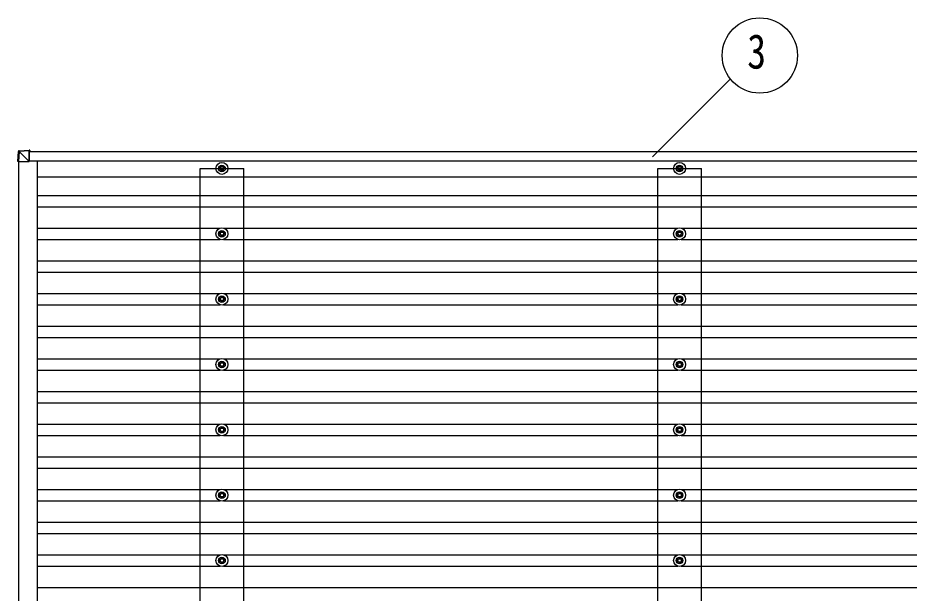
# Model space of a CAD drawing. Units: millimetres, scale not verified. Extents: x -16820 to 16820, y -11880 to 11880.
# Drawn here: x -1795 to 932, y 5411 to 7172 of the extents above; entities that cross this region are included whole.
import ezdxf
from ezdxf.enums import TextEntityAlignment as Align

# ---------------------------------------------------------------- set-up
doc = ezdxf.new("R2010")
doc.units = ezdxf.units.MM
doc.header["$LTSCALE"] = 60
for name, color, linetype in [('0-4_YKK_13', 4, 'Continuous'), ('0-5_YKK_A1', 4, 'Continuous'), ('0-6_YKK_D', 6, 'Continuous')]:
    doc.layers.add(name, color=color, linetype=linetype)
doc.styles.add('ＭＳ ゴシック', font='')
doc.styles.get('ＭＳ ゴシック').set_extended_font_data('MS Gothic')

msp = doc.modelspace()

# ---------------------------------------------------------------- linework, layer by layer
at = {"layer": '0-4_YKK_13'}
for p, q in [((-1794.95, 6732.7), (-1793.08, 6763.25)), ((-1791.22, 6763.13), (-1793.08, 6732.7)), ((-1791.21, 6765.13), (-1760.65, 6767)), ((-1760.68, 6765.1), (-1791.17, 6763.23)), ((-1760.7, 6732.7), (-1791.12, 6763.14)), ((-1760.68, 6765.1), (-1760.7, 6732.7)), ((-1760.67, 6732.72), (-1760.64, 6764.02)), ((-1758.58, 6767), (-1760.65, 6767)), ((-1760.64, 6764.5), (-1758.61, 6764.5)), ((-1760.64, 6764.37), (-1758.61, 6764.5)), ((-1758.6, 6764.03), (-1760.64, 6763.9)), ((-1760.64, 6763.7), (-1758.57, 6763.7)), ((-1758.6, 6763.7), (-1758.6, 6764.03)), ((-1758.57, 6766.06), (-1758.57, 6763.7)), ((-1793.08, 6732.7), (-1794.95, 6732.7)), ((-1793.08, 6732.7), (-1760.7, 6732.7)), ((-1176.05, 6712.93), (-1180.47, 6712.93)), ((-1176.05, 6709.43), (-1180.47, 6709.43)), ((-1172.22, 6721.18), (-1172.22, 6716.76)), ((-1168.72, 6721.18), (-1168.72, 6716.76)), ((-1160.47, 6712.93), (-1164.89, 6712.93)), ((-1160.47, 6709.43), (-1164.89, 6709.43)), ((223.95, 6712.93), (219.53, 6712.93)), ((223.95, 6709.43), (219.53, 6709.43)), ((227.78, 6721.18), (227.78, 6716.76)), ((231.28, 6721.18), (231.28, 6716.76)), ((239.53, 6712.93), (235.11, 6712.93)), ((239.53, 6709.43), (235.11, 6709.43)), ((-1172.22, 6705.6), (-1172.22, 6701.18)), ((-1168.72, 6705.6), (-1168.72, 6701.18)), ((227.78, 6705.6), (227.78, 6701.18)), ((231.28, 6705.6), (231.28, 6701.18)), ((-1172.22, 6521.18), (-1172.22, 6516.77)), ((-1168.72, 6521.18), (-1168.72, 6516.77)), ((227.78, 6521.18), (227.78, 6516.77)), ((231.28, 6521.18), (231.28, 6516.77)), ((-1176.05, 6512.93), (-1180.47, 6512.93)), ((-1176.05, 6509.43), (-1180.47, 6509.43)), ((-1172.22, 6505.6), (-1172.22, 6501.19)), ((-1168.72, 6505.6), (-1168.72, 6501.19)), ((-1160.47, 6512.93), (-1164.89, 6512.93)), ((-1160.47, 6509.43), (-1164.89, 6509.43)), ((223.95, 6512.93), (219.53, 6512.93)), ((223.95, 6509.43), (219.53, 6509.43)), ((227.78, 6505.6), (227.78, 6501.19)), ((231.28, 6505.6), (231.28, 6501.19)), ((239.53, 6512.93), (235.11, 6512.93)), ((239.53, 6509.43), (235.11, 6509.43)), ((-1176.05, 6312.93), (-1180.47, 6312.93)), ((-1176.05, 6309.43), (-1180.47, 6309.43)), ((-1172.22, 6321.18), (-1172.22, 6316.77)), ((-1172.22, 6305.6), (-1172.22, 6301.19)), ((-1168.72, 6321.18), (-1168.72, 6316.77)), ((-1168.72, 6305.6), (-1168.72, 6301.19)), ((-1160.47, 6312.93), (-1164.89, 6312.93)), ((-1160.47, 6309.43), (-1164.89, 6309.43)), ((223.95, 6312.93), (219.53, 6312.93)), ((223.95, 6309.43), (219.53, 6309.43)), ((227.78, 6321.18), (227.78, 6316.77)), ((227.78, 6305.6), (227.78, 6301.19)), ((231.28, 6321.18), (231.28, 6316.77)), ((231.28, 6305.6), (231.28, 6301.19)), ((239.53, 6312.93), (235.11, 6312.93)), ((239.53, 6309.43), (235.11, 6309.43)), ((-1176.05, 6112.93), (-1180.47, 6112.93)), ((-1176.05, 6109.43), (-1180.47, 6109.43)), ((-1172.22, 6121.18), (-1172.22, 6116.77)), ((-1168.72, 6121.18), (-1168.72, 6116.77)), ((-1160.47, 6112.93), (-1164.89, 6112.93)), ((-1160.47, 6109.43), (-1164.89, 6109.43)), ((223.95, 6112.93), (219.53, 6112.93)), ((223.95, 6109.43), (219.53, 6109.43)), ((227.78, 6121.18), (227.78, 6116.77)), ((231.28, 6121.18), (231.28, 6116.77)), ((239.53, 6112.93), (235.11, 6112.93)), ((239.53, 6109.43), (235.11, 6109.43)), ((-1172.22, 6105.6), (-1172.22, 6101.19)), ((-1168.72, 6105.6), (-1168.72, 6101.19)), ((227.78, 6105.6), (227.78, 6101.19)), ((231.28, 6105.6), (231.28, 6101.19)), ((-1172.22, 5921.18), (-1172.22, 5916.77)), ((-1168.72, 5921.18), (-1168.72, 5916.77)), ((227.78, 5921.18), (227.78, 5916.77)), ((231.28, 5921.18), (231.28, 5916.77)), ((-1176.05, 5912.93), (-1180.47, 5912.93)), ((-1176.05, 5909.43), (-1180.47, 5909.43)), ((-1172.22, 5905.6), (-1172.22, 5901.19)), ((-1168.72, 5905.6), (-1168.72, 5901.19)), ((-1160.47, 5912.93), (-1164.89, 5912.93)), ((-1160.47, 5909.43), (-1164.89, 5909.43)), ((223.95, 5912.93), (219.53, 5912.93)), ((223.95, 5909.43), (219.53, 5909.43)), ((227.78, 5905.6), (227.78, 5901.19)), ((231.28, 5905.6), (231.28, 5901.19)), ((239.53, 5912.93), (235.11, 5912.93)), ((239.53, 5909.43), (235.11, 5909.43)), ((-1176.05, 5712.93), (-1180.47, 5712.93)), ((-1176.05, 5709.43), (-1180.47, 5709.43)), ((-1172.22, 5721.18), (-1172.22, 5716.77)), ((-1172.22, 5705.6), (-1172.22, 5701.19)), ((-1168.72, 5721.18), (-1168.72, 5716.77)), ((-1168.72, 5705.6), (-1168.72, 5701.19)), ((-1160.47, 5712.93), (-1164.89, 5712.93)), ((-1160.47, 5709.43), (-1164.89, 5709.43)), ((223.95, 5712.93), (219.53, 5712.93)), ((223.95, 5709.43), (219.53, 5709.43)), ((227.78, 5721.18), (227.78, 5716.77)), ((227.78, 5705.6), (227.78, 5701.19)), ((231.28, 5721.18), (231.28, 5716.77)), ((231.28, 5705.6), (231.28, 5701.19)), ((239.53, 5712.93), (235.11, 5712.93)), ((239.53, 5709.43), (235.11, 5709.43)), ((-1176.05, 5512.93), (-1180.47, 5512.93)), ((-1176.05, 5509.43), (-1180.47, 5509.43)), ((-1172.22, 5521.18), (-1172.22, 5516.77)), ((-1168.72, 5521.18), (-1168.72, 5516.77)), ((-1160.47, 5512.93), (-1164.89, 5512.93)), ((-1160.47, 5509.43), (-1164.89, 5509.43)), ((223.95, 5512.93), (219.53, 5512.93)), ((223.95, 5509.43), (219.53, 5509.43)), ((227.78, 5521.18), (227.78, 5516.77)), ((231.28, 5521.18), (231.28, 5516.77)), ((239.53, 5512.93), (235.11, 5512.93)), ((239.53, 5509.43), (235.11, 5509.43)), ((-1172.22, 5505.6), (-1172.22, 5501.19)), ((-1168.72, 5505.6), (-1168.72, 5501.19)), ((227.78, 5505.6), (227.78, 5501.19)), ((231.28, 5505.6), (231.28, 5501.19))]:
    msp.add_line(p, q, dxfattribs=at)
for centre, radius in [((-1170.47, 6711.18), 18.25), ((-1170.47, 6711.18), 10.15), ((-1170.47, 6711.18), 5.85), ((-1170.47, 6711.18), 5.25), ((229.53, 6711.18), 18.25), ((229.53, 6711.18), 10.15), ((229.53, 6711.18), 5.85), ((229.53, 6711.18), 5.25), ((-1170.47, 6511.18), 18.25), ((-1170.47, 6511.18), 10.15), ((229.53, 6511.18), 18.25), ((229.53, 6511.18), 10.15), ((-1170.47, 6511.18), 5.85), ((-1170.47, 6511.18), 5.25), ((229.53, 6511.18), 5.85), ((229.53, 6511.18), 5.25), ((-1170.47, 6311.18), 18.25), ((229.53, 6311.18), 18.25), ((-1170.47, 6311.18), 10.15), ((-1170.47, 6311.18), 5.85), ((-1170.47, 6311.18), 5.25), ((229.53, 6311.18), 10.15), ((229.53, 6311.18), 5.85), ((229.53, 6311.18), 5.25), ((-1170.47, 6111.18), 18.25), ((-1170.47, 6111.18), 10.15), ((-1170.47, 6111.18), 5.85), ((-1170.47, 6111.18), 5.25), ((229.53, 6111.18), 18.25), ((229.53, 6111.18), 10.15), ((229.53, 6111.18), 5.85), ((229.53, 6111.18), 5.25), ((-1170.47, 5911.18), 18.25), ((-1170.47, 5911.18), 10.15), ((229.53, 5911.18), 18.25), ((229.53, 5911.18), 10.15), ((-1170.47, 5911.18), 5.85), ((-1170.47, 5911.18), 5.25), ((229.53, 5911.18), 5.85), ((229.53, 5911.18), 5.25), ((-1170.47, 5711.18), 18.25), ((229.53, 5711.18), 18.25), ((-1170.47, 5711.18), 10.15), ((-1170.47, 5711.18), 5.85), ((-1170.47, 5711.18), 5.25), ((229.53, 5711.18), 10.15), ((229.53, 5711.18), 5.85), ((229.53, 5711.18), 5.25), ((-1170.47, 5511.18), 18.25), ((-1170.47, 5511.18), 10.15), ((-1170.47, 5511.18), 5.85), ((-1170.47, 5511.18), 5.25), ((229.53, 5511.18), 18.25), ((229.53, 5511.18), 10.15), ((229.53, 5511.18), 5.85), ((229.53, 5511.18), 5.25)]:
    msp.add_circle(centre, radius, dxfattribs=at)
for centre, radius, start, end in [((-1791.08, 6763.13), 2, 93.50293, 176.50293), ((-1785.09, 6870.9), 107.95, 265.75452, 266.7454), ((-1783.7, 6764.09), 7.58, 172.1116, 187.2478)]:
    msp.add_arc(centre, radius, start, end, dxfattribs=at)
for centre, major_axis, ratio, start_param, end_param in [((-1791.08, 6763.13), (-0.12, 2), 0.038822, 6.2823106, 7.8008448), ((-1760.65, 6764.99), (0, 2), 0.014285, 0, 1.5185342), ((-1760.64, 6763.99), (0, 0.501), 0.014285, 0, 1.5185342), ((-1758.61, 6763.99), (0, 0.501), 0.014308, 4.778368, 6.283186), ((-1758.58, 6765.99), (0, 1), 0.014308, 4.778368, 6.283186)]:
    msp.add_ellipse(centre, major_axis=major_axis, ratio=ratio, start_param=start_param, end_param=end_param, dxfattribs=at)
at = {"layer": '0-5_YKK_A1'}
for p, q in [((-1760.64, 6763.18), (3620.38, 6763.18)), ((-1793.11, 6732.7), (-1793.11, -4109.52)), ((-1760.67, 6734.18), (3620.33, 6734.18)), ((-1735.97, 6734.18), (-1735.97, -4112.24)), ((-1237.47, -4088.82), (-1237.47, 6711.18)), ((-1237.47, 6711.18), (-1103.47, 6711.18)), ((-1103.47, -4088.82), (-1103.47, 6711.18)), ((162.53, -4088.82), (162.53, 6711.18)), ((162.53, 6711.18), (296.53, 6711.18)), ((296.53, -4088.82), (296.53, 6711.18)), ((3594.97, 6684.68), (-1735.97, 6684.68)), ((-1735.97, 6628.68), (3594.97, 6628.68)), ((-1735.97, 6593.68), (3594.97, 6593.68)), ((-1735.97, 6528.68), (-1175.65, 6528.68)), ((-1165.29, 6528.68), (224.34, 6528.68)), ((234.72, 6528.68), (1624.34, 6528.68)), ((-1735.97, 6493.68), (-1175.65, 6493.68)), ((-1165.29, 6493.68), (224.36, 6493.68)), ((234.7, 6493.68), (1624.36, 6493.68)), ((-1735.97, 6428.68), (3594.97, 6428.68)), ((-1735.97, 6393.68), (3594.97, 6393.68)), ((-1735.97, 6328.68), (-1175.65, 6328.68)), ((-1165.29, 6328.68), (224.34, 6328.68)), ((234.72, 6328.68), (1624.34, 6328.68)), ((-1735.97, 6293.68), (-1175.65, 6293.68)), ((-1165.29, 6293.68), (224.36, 6293.68)), ((234.7, 6293.68), (1624.36, 6293.68)), ((-1735.97, 6228.68), (3594.97, 6228.68)), ((-1735.97, 6193.68), (3594.97, 6193.68)), ((-1735.97, 6128.68), (-1175.65, 6128.68)), ((-1165.29, 6128.68), (224.34, 6128.68)), ((234.72, 6128.68), (1624.34, 6128.68)), ((-1735.97, 6093.68), (-1175.65, 6093.68)), ((-1165.29, 6093.68), (224.36, 6093.68)), ((234.7, 6093.68), (1624.36, 6093.68)), ((-1735.97, 6028.68), (3594.97, 6028.68)), ((-1735.97, 5993.68), (3594.97, 5993.68)), ((-1735.97, 5928.68), (-1175.65, 5928.68)), ((-1165.29, 5928.68), (224.34, 5928.68)), ((234.72, 5928.68), (1624.34, 5928.68)), ((-1735.97, 5893.68), (-1175.65, 5893.68)), ((-1165.29, 5893.68), (224.36, 5893.68)), ((234.7, 5893.68), (1624.36, 5893.68)), ((-1735.97, 5828.68), (3594.97, 5828.68)), ((-1735.97, 5793.68), (3594.97, 5793.68)), ((-1735.97, 5728.68), (-1175.65, 5728.68)), ((-1165.29, 5728.68), (224.34, 5728.68)), ((234.72, 5728.68), (1624.34, 5728.68)), ((-1735.97, 5693.68), (-1175.65, 5693.68)), ((-1165.29, 5693.68), (224.36, 5693.68)), ((234.7, 5693.68), (1624.36, 5693.68)), ((-1735.97, 5628.68), (3594.97, 5628.68)), ((-1735.97, 5593.68), (3594.97, 5593.68)), ((-1735.97, 5528.68), (-1175.65, 5528.68)), ((-1165.29, 5528.68), (224.34, 5528.68)), ((234.72, 5528.68), (1624.34, 5528.68)), ((-1735.97, 5493.68), (-1175.65, 5493.68)), ((-1165.29, 5493.68), (224.36, 5493.68)), ((234.7, 5493.68), (1624.36, 5493.68)), ((-1735.97, 5428.68), (3594.97, 5428.68))]:
    msp.add_line(p, q, dxfattribs=at)
at = {"layer": '0-6_YKK_D'}
msp.add_line((385.02, 6984.89), (146.95, 6746.83), dxfattribs=at)
msp.add_circle((474.98, 7056.85), 115.2, dxfattribs=at)

# ---------------------------------------------------------------- texts
at = {"layer": '0-6_YKK_D', "style": 'ＭＳ ゴシック', "width": 0.8}
msp.add_text('3', height=105.6, dxfattribs=at).set_placement((436.58, 6984.85), align=Align.BOTTOM_LEFT)

doc.saveas('drawing.dxf')
